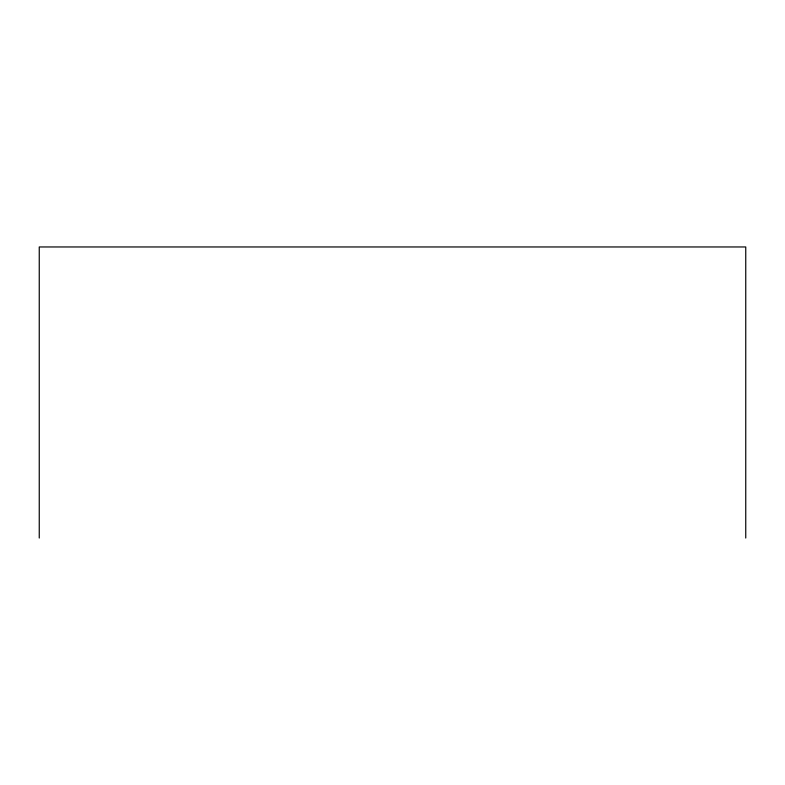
<?xml version="1.0" encoding="UTF-8"?>
<svg xmlns="http://www.w3.org/2000/svg" width="785" height="785" viewBox="0 0 785 785"><rect width="100%" height="100%" fill="white"/><g stroke="black" fill="none" stroke-linecap="round" stroke-linejoin="round"><path stroke-width="1.18" d="M745.75 538.039L745.75 246.961L39.25 246.961L39.25 538.039"/></g></svg>
